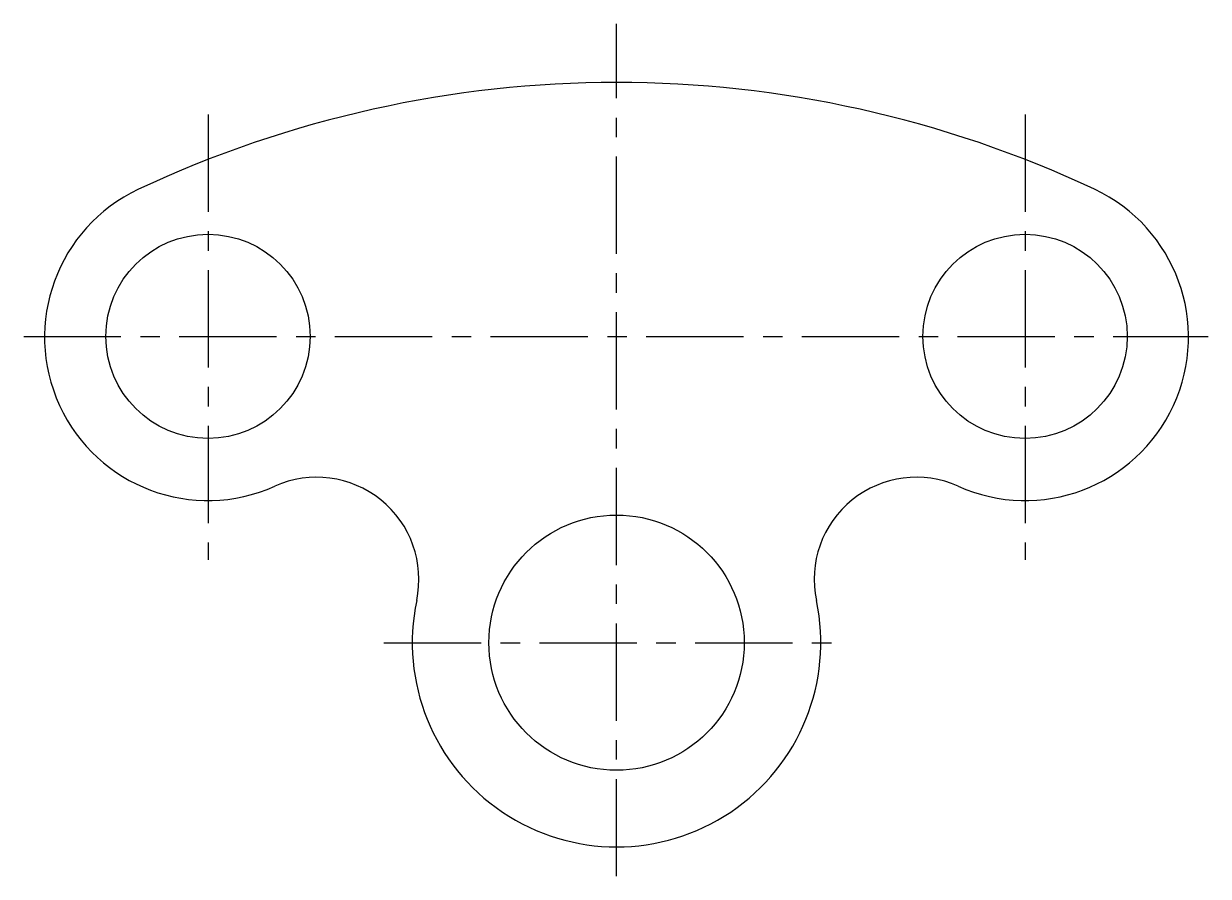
# Model space of a CAD drawing. Header units: millimetres. Extents: x 1064 to 1528, y 285 to 619.
import ezdxf

# ---------------------------------------------------------------- set-up
doc = ezdxf.new("R2010")
doc.units = ezdxf.units.MM
doc.header["$LTSCALE"] = 1.2
doc.linetypes.add('CENTER', pattern=[50.8, 31.75, -6.35, 6.35, -6.35])
doc.layers.add('点画线', color=1, linetype='CENTER')

msp = doc.modelspace()

# ---------------------------------------------------------------- linework, layer by layer
for centre, radius in [((1136.35, 496.63), 40), ((1456.35, 496.63), 40), ((1296.35, 376.63), 50)]:
    msp.add_circle(centre, radius)
for centre, radius, start, end in [((1296.35, 156.06), 440, 64.8157, 115.1843), ((1136.35, 496.32), 64, 115.1843, 294.1772), ((1456.35, 496.32), 64, 245.8228, 64.8157), ((1178.94, 401.44), 40, 348.0644, 114.1772), ((1413.75, 401.44), 40, 65.8228, 191.9356), ((1296.35, 376.63), 80, 168.0644, 11.9356)]:
    msp.add_arc(centre, radius, start, end)
at = {"layer": '点画线'}
for p, q in [((1296.35, 285.11), (1296.35, 619.12)), ((1136.35, 583.52), (1136.35, 409.12)), ((1456.35, 583.52), (1456.35, 409.12)), ((1064.16, 496.63), (1528.11, 496.63)), ((1205.24, 376.63), (1387.98, 376.63))]:
    msp.add_line(p, q, dxfattribs=at)

doc.saveas('drawing.dxf')
